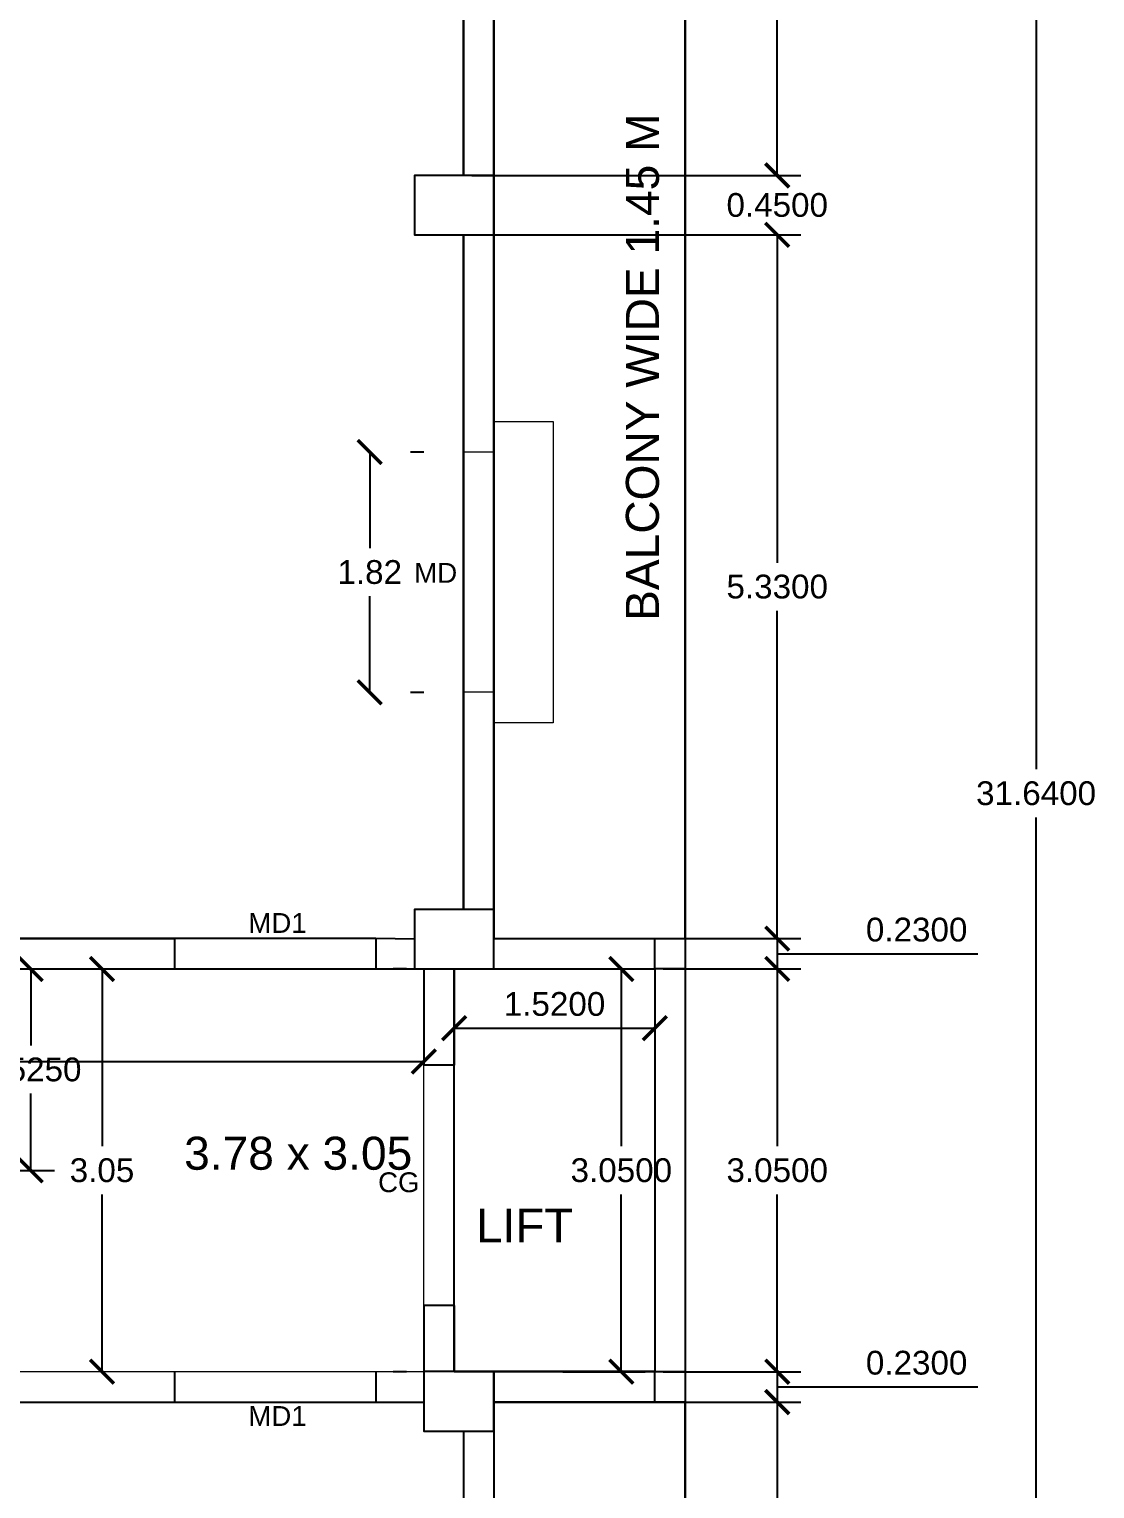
# Model space of a CAD drawing. Header units: metres. Extents: x -1559787 to -1559491, y 43492 to 43648.
# Drawn here: x -1559656.32 to -1559648.24, y 43506.4 to 43517.45 of the extents above; entities that cross this region are included whole.
import ezdxf

# ---------------------------------------------------------------- set-up
doc = ezdxf.new("R2010")
doc.units = ezdxf.units.M
doc.header["$LTSCALE"] = 750
doc.header["$MEASUREMENT"] = 0
doc.header["$PDMODE"] = 35
doc.header["$PDSIZE"] = 50
for name, pattern in [('Dashed', [0.75, 0.5, -0.25]), ('DOT2', [0.125, 0, -0.125]), ('HIDDEN', [0.375, 0.25, -0.125]), ('PHANTOM2', [1.25, 0.625, -0.125, 0.125, -0.125, 0.125, -0.125])]:
    doc.linetypes.add(name, pattern=pattern)
doc.layers.get('0').update_dxf_attribs({"lineweight": 5})
doc.layers.get('Defpoints').update_dxf_attribs({"lineweight": 0})
for name, color, linetype, lineweight in [('AR_DOOR', 32, 'Continuous', 9), ('BLK_1_FLR_1_ROOF_AREA', 54, 'Continuous', 5), ('BLK_1_LVL_1_BLDG_FOOT_PRINT', 1, 'Continuous', 5), ('column', 242, 'Continuous', 25), ('ED', 30, 'Continuous', 0), ('PRIVATE_PASSAGE', 2, 'Continuous', 5)]:
    doc.layers.add(name, color=color, linetype=linetype, lineweight=lineweight)
for name, color, linetype in [('BLK_1_FLR_1_BLT_UP_AREA', 18, 'Continuous'), ('BLK_1_FLR_1_EXIT_WIDTH_DOOR', 2, 'Continuous'), ('BLK_1_FLR_1_EXIT_WIDTH_STAIR', 1, 'Continuous'), ('BLK_1_FLR_1_REGULAR_ROOM_1', 2, 'Continuous'), ('BLK_1_FLR_1_REGULAR_ROOM_2', 2, 'Continuous'), ('BLK_1_PROJECTED_BALCONY', 5, 'Continuous')]:
    doc.layers.add(name, color=color, linetype=linetype)
doc.layers.add('BLK_1_FLR_1_DA_LIFT_1', color=30, linetype='Continuous', plot=False)
doc.styles.get("Standard").update_dxf_attribs({"font": 'arial.ttf'})
doc.dimstyles.get("Standard").update_dxf_attribs({"dimtxt": 0.18, "dimasz": 0.18, "dimexe": 0.18, "dimexo": 0.0625, "dimgap": 0.09, "dimtad": 1, "dimtih": 1, "dimtoh": 1, "dimdec": 4, "dimzin": 0, "dimdsep": 46, "dimtxsty": 'Standard', "dimblk": 'ARCHTICK', "dimcen": 0.09, "dimadec": 0, "dimazin": 0, "dimtfac": 1, "dimtdec": 4, "dimtofl": 0, "dimtmove": 0, "dimatfit": 3, "dimldrblk": 'ARCHTICK', "dimfxl": 0, "dimtolj": 1, "dimtzin": 0, "dimarcsym": 0})

# ---------------------------------------------------------------- blocks, each defined once
blk = doc.blocks.new('_ArchTick')
at = {"color": 0, "linetype": 'ByBlock', "const_width": 0.15}
blk.add_lwpolyline([(-0.5, -0.5), (0.5, 0.5)], dxfattribs=at)
blk = doc.blocks.new('*D115')
at = {"layer": 'Defpoints', "color": 0}
for p in [(-1559651.577, 43509.929), (-1559653.097, 43509.889), (-1559651.577, 43509.889)]:
    blk.add_point(p, dxfattribs=at)
at = {"layer": 'ED', "color": 0, "lineweight": -2}
for p, q in [((-1559653.097, 43509.952), (-1559653.097, 43510.069)), ((-1559653.097, 43509.889), (-1559651.577, 43509.889)), ((-1559651.577, 43509.867), (-1559651.577, 43509.709))]:
    blk.add_line(p, q, dxfattribs=at)
at = {"layer": 'ED', "color": 0, "lineweight": -2, "xscale": 0.18, "yscale": 0.18, "zscale": 0.18, "rotation": 180}
blk.add_blockref('_ArchTick', (-1559653.097, 43509.889), dxfattribs=at)
at = {"layer": 'ED', "color": 0, "lineweight": -2, "xscale": 0.18, "yscale": 0.18, "zscale": 0.18}
blk.add_blockref('_ArchTick', (-1559651.577, 43509.889), dxfattribs=at)
at = {"layer": 'ED', "color": 0, "insert": (-1559652.337, 43510.071), "char_height": 0.18, "attachment_point": 5}
blk.add_mtext('\\A1;1.5200', dxfattribs=at)
blk = doc.blocks.new('*D116')
at = {"layer": 'Defpoints', "color": 0}
for p in [(-1559652.337, 43510.337), (-1559652.337, 43507.287), (-1559651.831, 43507.287)]:
    blk.add_point(p, dxfattribs=at)
at = {"layer": 'ED', "color": 0, "lineweight": -2}
for p, q in [((-1559652.274, 43510.337), (-1559651.651, 43510.337)), ((-1559651.831, 43510.337), (-1559651.831, 43508.994)), ((-1559651.831, 43507.287), (-1559651.831, 43508.63)), ((-1559652.274, 43507.287), (-1559651.651, 43507.287))]:
    blk.add_line(p, q, dxfattribs=at)
at = {"layer": 'ED', "color": 0, "lineweight": -2, "xscale": 0.18, "yscale": 0.18, "zscale": 0.18}
for p, rotation in [((-1559651.831, 43510.337), 90), ((-1559651.831, 43507.287), 270)]:
    blk.add_blockref('_ArchTick', p, dxfattribs=dict(at, rotation=rotation))
at = {"layer": 'ED', "color": 0, "insert": (-1559651.831, 43508.812), "char_height": 0.18, "attachment_point": 5}
blk.add_mtext('\\A1;3.0500', dxfattribs=at)
blk = doc.blocks.new('SUNSHADE W1')
at = {"linetype": 'HIDDEN'}
for p, q in [((260.541, 502.104), (260.091, 502.104)), ((260.091, 502.104), (260.091, 499.824)), ((260.541, 501.874), (260.541, 502.104)), ((260.541, 499.824), (260.541, 500.054)), ((260.091, 499.824), (260.541, 499.824))]:
    blk.add_line(p, q, dxfattribs=at)
blk = doc.blocks.new('*D149')
at = {"layer": 'Defpoints', "color": 0}
for p in [(-1559653.027, 43521.477), (-1559653.027, 43516.347), (-1559650.65, 43516.347)]:
    blk.add_point(p, dxfattribs=at)
at = {"layer": 'ED', "color": 0, "lineweight": -2}
for p, q in [((-1559652.964, 43521.477), (-1559650.47, 43521.477)), ((-1559650.65, 43521.477), (-1559650.65, 43519.094)), ((-1559650.65, 43516.347), (-1559650.65, 43518.73)), ((-1559652.964, 43516.347), (-1559650.47, 43516.347))]:
    blk.add_line(p, q, dxfattribs=at)
at = {"layer": 'ED', "color": 0, "lineweight": -2, "xscale": 0.18, "yscale": 0.18, "zscale": 0.18}
for p, rotation in [((-1559650.65, 43521.477), 90), ((-1559650.65, 43516.347), 270)]:
    blk.add_blockref('_ArchTick', p, dxfattribs=dict(at, rotation=rotation))
at = {"layer": 'ED', "color": 0, "insert": (-1559650.65, 43518.912), "char_height": 0.18, "attachment_point": 5}
blk.add_mtext('\\A1;5.1300', dxfattribs=at)
blk = doc.blocks.new('*D150')
at = {"layer": 'Defpoints', "color": 0}
for p in [(-1559653.027, 43516.347), (-1559653.027, 43515.897), (-1559650.65, 43515.897)]:
    blk.add_point(p, dxfattribs=at)
at = {"layer": 'ED', "color": 0, "lineweight": -2}
for p, q in [((-1559650.65, 43516.347), (-1559650.65, 43516.527)), ((-1559652.964, 43516.347), (-1559650.47, 43516.347)), ((-1559652.964, 43515.897), (-1559650.47, 43515.897)), ((-1559650.65, 43515.897), (-1559650.65, 43515.717))]:
    blk.add_line(p, q, dxfattribs=at)
at = {"layer": 'ED', "color": 0, "lineweight": -2, "xscale": 0.18, "yscale": 0.18, "zscale": 0.18}
for p, rotation in [((-1559650.65, 43516.347), 270), ((-1559650.65, 43515.897), 90)]:
    blk.add_blockref('_ArchTick', p, dxfattribs=dict(at, rotation=rotation))
at = {"layer": 'ED', "color": 0, "insert": (-1559650.65, 43516.122), "char_height": 0.18, "attachment_point": 5}
blk.add_mtext('\\A1;0.4500', dxfattribs=at)
blk = doc.blocks.new('*D151')
at = {"layer": 'Defpoints', "color": 0}
for p in [(-1559653.027, 43515.897), (-1559651.577, 43510.567), (-1559650.65, 43510.567)]:
    blk.add_point(p, dxfattribs=at)
at = {"layer": 'ED', "color": 0, "lineweight": -2}
for p, q in [((-1559652.964, 43515.897), (-1559650.47, 43515.897)), ((-1559650.65, 43515.897), (-1559650.65, 43513.414)), ((-1559650.65, 43510.567), (-1559650.65, 43513.05)), ((-1559651.514, 43510.567), (-1559650.47, 43510.567))]:
    blk.add_line(p, q, dxfattribs=at)
at = {"layer": 'ED', "color": 0, "lineweight": -2, "xscale": 0.18, "yscale": 0.18, "zscale": 0.18}
for p, rotation in [((-1559650.65, 43515.897), 90), ((-1559650.65, 43510.567), 270)]:
    blk.add_blockref('_ArchTick', p, dxfattribs=dict(at, rotation=rotation))
at = {"layer": 'ED', "color": 0, "insert": (-1559650.65, 43513.232), "char_height": 0.18, "attachment_point": 5}
blk.add_mtext('\\A1;5.3300', dxfattribs=at)
blk = doc.blocks.new('*D152')
at = {"layer": 'Defpoints', "color": 0}
for p in [(-1559651.577, 43510.567), (-1559651.577, 43510.337), (-1559650.65, 43510.337)]:
    blk.add_point(p, dxfattribs=at)
at = {"layer": 'ED', "color": 0, "lineweight": -2}
for p, q in [((-1559651.514, 43510.567), (-1559650.47, 43510.567)), ((-1559650.65, 43510.567), (-1559650.65, 43510.337)), ((-1559650.65, 43510.452), (-1559650.057, 43510.452)), ((-1559650.057, 43510.452), (-1559649.131, 43510.452)), ((-1559651.514, 43510.337), (-1559650.47, 43510.337))]:
    blk.add_line(p, q, dxfattribs=at)
at = {"layer": 'ED', "color": 0, "lineweight": -2, "xscale": 0.18, "yscale": 0.18, "zscale": 0.18}
for p, rotation in [((-1559650.65, 43510.567), 90), ((-1559650.65, 43510.337), 270)]:
    blk.add_blockref('_ArchTick', p, dxfattribs=dict(at, rotation=rotation))
at = {"layer": 'ED', "color": 0, "insert": (-1559649.594, 43510.634), "char_height": 0.18, "attachment_point": 5}
blk.add_mtext('\\A1;0.2300', dxfattribs=at)
blk = doc.blocks.new('*D153')
at = {"layer": 'Defpoints', "color": 0}
for p in [(-1559651.577, 43510.337), (-1559651.577, 43507.287), (-1559650.65, 43507.287)]:
    blk.add_point(p, dxfattribs=at)
at = {"layer": 'ED', "color": 0, "lineweight": -2}
for p, q in [((-1559651.514, 43510.337), (-1559650.47, 43510.337)), ((-1559650.65, 43510.337), (-1559650.65, 43508.994)), ((-1559650.65, 43507.287), (-1559650.65, 43508.63)), ((-1559651.514, 43507.287), (-1559650.47, 43507.287))]:
    blk.add_line(p, q, dxfattribs=at)
at = {"layer": 'ED', "color": 0, "lineweight": -2, "xscale": 0.18, "yscale": 0.18, "zscale": 0.18}
for p, rotation in [((-1559650.65, 43510.337), 90), ((-1559650.65, 43507.287), 270)]:
    blk.add_blockref('_ArchTick', p, dxfattribs=dict(at, rotation=rotation))
at = {"layer": 'ED', "color": 0, "insert": (-1559650.65, 43508.812), "char_height": 0.18, "attachment_point": 5}
blk.add_mtext('\\A1;3.0500', dxfattribs=at)
blk = doc.blocks.new('*D154')
at = {"layer": 'Defpoints', "color": 0}
for p in [(-1559651.577, 43507.287), (-1559651.577, 43507.057), (-1559650.65, 43507.057)]:
    blk.add_point(p, dxfattribs=at)
at = {"layer": 'ED', "color": 0, "lineweight": -2}
for p, q in [((-1559651.514, 43507.287), (-1559650.47, 43507.287)), ((-1559650.65, 43507.287), (-1559650.65, 43507.057)), ((-1559650.65, 43507.172), (-1559650.057, 43507.172)), ((-1559650.057, 43507.172), (-1559649.131, 43507.172)), ((-1559651.514, 43507.057), (-1559650.47, 43507.057))]:
    blk.add_line(p, q, dxfattribs=at)
at = {"layer": 'ED', "color": 0, "lineweight": -2, "xscale": 0.18, "yscale": 0.18, "zscale": 0.18}
for p, rotation in [((-1559650.65, 43507.287), 90), ((-1559650.65, 43507.057), 270)]:
    blk.add_blockref('_ArchTick', p, dxfattribs=dict(at, rotation=rotation))
at = {"layer": 'ED', "color": 0, "insert": (-1559649.594, 43507.354), "char_height": 0.18, "attachment_point": 5}
blk.add_mtext('\\A1;0.2300', dxfattribs=at)
blk = doc.blocks.new('*D155')
at = {"layer": 'Defpoints', "color": 0}
for p in [(-1559651.577, 43507.057), (-1559652.797, 43503.546), (-1559650.65, 43503.546)]:
    blk.add_point(p, dxfattribs=at)
at = {"layer": 'ED', "color": 0, "lineweight": -2}
for p, q in [((-1559651.514, 43507.057), (-1559650.47, 43507.057)), ((-1559650.65, 43507.057), (-1559650.65, 43505.483)), ((-1559650.65, 43503.546), (-1559650.65, 43505.12)), ((-1559652.734, 43503.546), (-1559650.47, 43503.546))]:
    blk.add_line(p, q, dxfattribs=at)
at = {"layer": 'ED', "color": 0, "lineweight": -2, "xscale": 0.18, "yscale": 0.18, "zscale": 0.18}
for p, rotation in [((-1559650.65, 43507.057), 90), ((-1559650.65, 43503.546), 270)]:
    blk.add_blockref('_ArchTick', p, dxfattribs=dict(at, rotation=rotation))
at = {"layer": 'ED', "color": 0, "insert": (-1559650.65, 43505.302), "char_height": 0.18, "attachment_point": 5}
blk.add_mtext('\\A1;3.5117', dxfattribs=at)
blk = doc.blocks.new('*D161')
at = {"layer": 'Defpoints', "color": 0}
for p in [(-1559652.797, 43527.487), (-1559652.797, 43495.847), (-1559648.689, 43495.847)]:
    blk.add_point(p, dxfattribs=at)
at = {"layer": 'ED', "color": 0, "lineweight": -2}
for p, q in [((-1559652.734, 43527.487), (-1559648.509, 43527.487)), ((-1559648.689, 43527.487), (-1559648.689, 43511.849)), ((-1559648.689, 43495.847), (-1559648.689, 43511.485)), ((-1559652.734, 43495.847), (-1559648.509, 43495.847))]:
    blk.add_line(p, q, dxfattribs=at)
at = {"layer": 'ED', "color": 0, "lineweight": -2, "xscale": 0.18, "yscale": 0.18, "zscale": 0.18}
for p, rotation in [((-1559648.689, 43527.487), 90), ((-1559648.689, 43495.847), 270)]:
    blk.add_blockref('_ArchTick', p, dxfattribs=dict(at, rotation=rotation))
at = {"layer": 'ED', "color": 0, "insert": (-1559648.689, 43511.667), "char_height": 0.18, "attachment_point": 5}
blk.add_mtext('\\A1;31.6400', dxfattribs=at)
blk = doc.blocks.new('*D224')
at = {"layer": 'BLK_1_FLR_1_EXIT_WIDTH_STAIR', "color": 0, "lineweight": -2}
for p, q in [((-1559656.684, 43510.337), (-1559656.125, 43510.337)), ((-1559656.305, 43510.337), (-1559656.305, 43509.757)), ((-1559656.305, 43508.812), (-1559656.305, 43509.393)), ((-1559656.684, 43508.812), (-1559656.125, 43508.812))]:
    blk.add_line(p, q, dxfattribs=at)
at = {"layer": 'Defpoints', "color": 0}
for p in [(-1559656.746, 43510.337), (-1559656.746, 43508.812), (-1559656.305, 43508.812)]:
    blk.add_point(p, dxfattribs=at)
at = {"layer": 'BLK_1_FLR_1_EXIT_WIDTH_STAIR', "color": 0, "lineweight": -2, "xscale": 0.18, "yscale": 0.18, "zscale": 0.18}
for p, rotation in [((-1559656.305, 43510.337), 90), ((-1559656.305, 43508.812), 270)]:
    blk.add_blockref('_ArchTick', p, dxfattribs=dict(at, rotation=rotation))
at = {"layer": 'BLK_1_FLR_1_EXIT_WIDTH_STAIR', "color": 0, "insert": (-1559656.305, 43509.575), "char_height": 0.18, "attachment_point": 5}
blk.add_mtext('\\A1;1.5250', dxfattribs=at)
blk = doc.blocks.new('*D232')
at = {"layer": 'BLK_1_FLR_1_EXIT_WIDTH_DOOR', "color": 0, "linetype": 'DOT2', "lineweight": -2}
for p, q in [((-1559653.327, 43514.252), (-1559653.917, 43514.252)), ((-1559653.327, 43512.432), (-1559653.917, 43512.432))]:
    blk.add_line(p, q, dxfattribs=at)
at = {"layer": 'BLK_1_FLR_1_EXIT_WIDTH_DOOR', "color": 0, "linetype": 'PHANTOM2', "lineweight": -2}
for p, q in [((-1559653.737, 43514.252), (-1559653.737, 43513.524)), ((-1559653.737, 43512.432), (-1559653.737, 43513.16))]:
    blk.add_line(p, q, dxfattribs=at)
at = {"layer": 'Defpoints', "color": 0}
for p in [(-1559653.264, 43514.252), (-1559653.737, 43512.432), (-1559653.264, 43512.432)]:
    blk.add_point(p, dxfattribs=at)
at = {"layer": 'BLK_1_FLR_1_EXIT_WIDTH_DOOR', "color": 0, "lineweight": -2, "xscale": 0.18, "yscale": 0.18, "zscale": 0.18}
for p, rotation in [((-1559653.737, 43514.252), 90), ((-1559653.737, 43512.432), 270)]:
    blk.add_blockref('_ArchTick', p, dxfattribs=dict(at, rotation=rotation))
at = {"layer": 'BLK_1_FLR_1_EXIT_WIDTH_DOOR', "color": 0, "insert": (-1559653.737, 43513.342), "char_height": 0.18, "attachment_point": 5}
blk.add_mtext('\\A1;1.82', dxfattribs=at)
blk = doc.blocks.new('*D234')
at = {"layer": 'Defpoints', "color": 0}
for p in [(-1559661.717, 43510.337), (-1559653.327, 43510.337), (-1559653.327, 43509.636)]:
    blk.add_point(p, dxfattribs=at)
at = {"layer": 'PRIVATE_PASSAGE', "color": 0, "linetype": 'DOT2', "lineweight": -2}
for p, q in [((-1559661.717, 43510.275), (-1559661.717, 43509.456)), ((-1559653.327, 43510.275), (-1559653.327, 43509.456))]:
    blk.add_line(p, q, dxfattribs=at)
at = {"layer": 'PRIVATE_PASSAGE', "color": 0, "linetype": 'PHANTOM2', "lineweight": -2}
blk.add_line((-1559661.717, 43509.636), (-1559653.327, 43509.636), dxfattribs=at)
at = {"layer": 'PRIVATE_PASSAGE', "color": 0, "lineweight": -2, "xscale": 0.18, "yscale": 0.18, "zscale": 0.18, "rotation": 180}
blk.add_blockref('_ArchTick', (-1559661.717, 43509.636), dxfattribs=at)
at = {"layer": 'PRIVATE_PASSAGE', "color": 0, "lineweight": -2, "xscale": 0.18, "yscale": 0.18, "zscale": 0.18}
blk.add_blockref('_ArchTick', (-1559653.327, 43509.636), dxfattribs=at)
at = {"layer": 'PRIVATE_PASSAGE', "color": 0, "insert": (-1559657.342, 43509.818), "char_height": 0.18, "attachment_point": 5}
blk.add_mtext('\\A1;8.39', dxfattribs=at)
blk = doc.blocks.new('*D235')
at = {"layer": 'Defpoints', "color": 0}
for p in [(-1559653.397, 43510.337), (-1559655.765, 43507.287), (-1559653.397, 43507.287)]:
    blk.add_point(p, dxfattribs=at)
at = {"layer": 'PRIVATE_PASSAGE', "color": 0, "linetype": 'DOT2', "lineweight": -2}
for p, q in [((-1559653.459, 43510.337), (-1559655.945, 43510.337)), ((-1559653.459, 43507.287), (-1559655.945, 43507.287))]:
    blk.add_line(p, q, dxfattribs=at)
at = {"layer": 'PRIVATE_PASSAGE', "color": 0, "linetype": 'PHANTOM2', "lineweight": -2}
for p, q in [((-1559655.765, 43510.337), (-1559655.765, 43508.994)), ((-1559655.765, 43507.287), (-1559655.765, 43508.63))]:
    blk.add_line(p, q, dxfattribs=at)
at = {"layer": 'PRIVATE_PASSAGE', "color": 0, "lineweight": -2, "xscale": 0.18, "yscale": 0.18, "zscale": 0.18}
for p, rotation in [((-1559655.765, 43510.337), 90), ((-1559655.765, 43507.287), 270)]:
    blk.add_blockref('_ArchTick', p, dxfattribs=dict(at, rotation=rotation))
at = {"layer": 'PRIVATE_PASSAGE', "color": 0, "insert": (-1559655.765, 43508.812), "char_height": 0.18, "attachment_point": 5}
blk.add_mtext('\\A1;3.05', dxfattribs=at)

msp = doc.modelspace()

# ---------------------------------------------------------------- linework, layer by layer
at = {"lineweight": -2}
for p, q in [((-1559652.79655, 43510.33736), (-1559652.79655, 43527.48736)), ((-1559653.02655, 43516.34736), (-1559653.02655, 43521.47736)), ((-1559653.02655, 43510.78736), (-1559653.02655, 43515.89736)), ((-1559661.34655, 43510.56736), (-1559655.21655, 43510.56736)), ((-1559655.21655, 43510.56736), (-1559655.21655, 43510.33736)), ((-1559653.69155, 43510.56736), (-1559653.69155, 43510.33736)), ((-1559652.79655, 43510.56736), (-1559651.34655, 43510.56736)), ((-1559651.34655, 43510.56736), (-1559651.34655, 43507.05736)), ((-1559661.94655, 43510.33736), (-1559653.32655, 43510.33736)), ((-1559653.32655, 43510.33736), (-1559653.32655, 43509.60736)), ((-1559653.09655, 43510.33736), (-1559651.57655, 43510.33736)), ((-1559653.09655, 43510.33736), (-1559653.09655, 43509.60736)), ((-1559651.57655, 43510.33736), (-1559651.57655, 43507.28736)), ((-1559653.09655, 43509.60736), (-1559653.32655, 43509.60736)), ((-1559653.32655, 43507.78736), (-1559653.32655, 43507.28736)), ((-1559653.09655, 43507.78736), (-1559653.32655, 43507.78736)), ((-1559653.09655, 43507.78736), (-1559653.09655, 43507.28736)), ((-1559655.21655, 43507.28736), (-1559655.21655, 43507.05736)), ((-1559653.69155, 43507.28736), (-1559653.69155, 43507.05736)), ((-1559653.09655, 43507.28736), (-1559651.57655, 43507.28736)), ((-1559652.79655, 43507.28736), (-1559652.79655, 43495.84736)), ((-1559652.79655, 43507.05736), (-1559651.34655, 43507.05736))]:
    msp.add_line(p, q, dxfattribs=at)
at = {"linetype": 'Dashed', "lineweight": -2}
for p, q in [((-1559651.34655, 43523.37494), (-1559651.34655, 43510.56736)), ((-1559651.34655, 43510.56736), (-1559651.34655, 43495.84736))]:
    msp.add_line(p, q, dxfattribs=at)
for p, q in [((-1559656.88655, 43507.28736), (-1559653.32655, 43507.28736)), ((-1559653.02655, 43506.83736), (-1559653.02655, 43503.54569))]:
    msp.add_line(p, q)
msp.add_lwpolyline([(-1559651.57655, 43507.28736), (-1559651.57655, 43507.05736), (-1559651.34655, 43507.05736), (-1559651.34655, 43507.28736)], close=True)
at = {"layer": 'AR_DOOR'}
msp.add_line((-1559653.69155, 43510.56736), (-1559653.39655, 43510.56236), dxfattribs=at)
for points in [[(-1559653.02655, 43514.25236), (-1559652.79655, 43514.25236), (-1559652.79655, 43512.43236), (-1559653.02655, 43512.43236)], [(-1559655.21655, 43510.56736), (-1559653.69155, 43510.56736), (-1559653.69155, 43510.33736), (-1559655.21655, 43510.33736)], [(-1559653.32655, 43509.60736), (-1559653.09655, 43509.60736), (-1559653.09655, 43507.78736), (-1559653.32655, 43507.78736)], [(-1559655.21655, 43507.28736), (-1559653.69155, 43507.28736), (-1559653.69155, 43507.05736), (-1559655.21655, 43507.05736)]]:
    msp.add_lwpolyline(points, close=True, dxfattribs=at)
at = {"layer": 'BLK_1_FLR_1_BLT_UP_AREA', "color": 18}
msp.add_lwpolyline([(-1559661.94655, 43527.48736), (-1559652.79655, 43527.48736), (-1559652.79655, 43510.78736), (-1559652.79655, 43510.78736), (-1559652.79655, 43510.56736), (-1559651.34655, 43510.56736), (-1559651.34655, 43507.05736), (-1559652.79655, 43507.05736), (-1559652.79655, 43495.84736), (-1559661.94655, 43495.84736), (-1559661.94655, 43507.05736), (-1559661.94655, 43510.56736)], close=True, dxfattribs=at)
at = {"layer": 'BLK_1_FLR_1_DA_LIFT_1'}
msp.add_lwpolyline([(-1559653.09655, 43510.33736), (-1559651.57655, 43510.33736), (-1559651.57655, 43507.28736), (-1559653.09655, 43507.28736)], close=True, dxfattribs=at)
at = {"layer": 'BLK_1_FLR_1_REGULAR_ROOM_1', "color": 2}
msp.add_lwpolyline([(-1559653.02655, 43521.47736), (-1559653.02655, 43516.34736), (-1559653.39655, 43516.34736), (-1559653.39655, 43515.89736), (-1559653.02655, 43515.89736), (-1559653.02655, 43510.78736), (-1559653.39655, 43510.78736), (-1559653.39655, 43510.56236), (-1559653.39655, 43510.56236), (-1559653.39655, 43510.56236), (-1559653.69155, 43510.56736), (-1559653.69155, 43510.56736), (-1559655.21655, 43510.56736), (-1559655.21655, 43510.56736), (-1559661.34655, 43510.56736), (-1559661.34655, 43510.78736), (-1559661.71655, 43510.78736), (-1559661.71655, 43515.89736), (-1559661.34655, 43515.89736), (-1559661.34655, 43516.34736), (-1559661.71655, 43516.34736), (-1559661.71655, 43521.47736)], dxfattribs=at)
at = {"layer": 'BLK_1_FLR_1_REGULAR_ROOM_2'}
msp.add_lwpolyline([(-1559661.71655, 43503.54569), (-1559661.71655, 43506.83736), (-1559661.41655, 43506.83736), (-1559661.41655, 43507.05736), (-1559656.88655, 43507.05736), (-1559655.21655, 43507.05736), (-1559653.69155, 43507.05736), (-1559653.32655, 43507.05736), (-1559653.32655, 43506.83736), (-1559653.02655, 43506.83736), (-1559653.02655, 43503.54569)], dxfattribs=at)
at = {"layer": 'BLK_1_FLR_1_ROOF_AREA'}
msp.add_lwpolyline([(-1559661.94655, 43527.48736), (-1559652.00461, 43527.48736), (-1559652.01079, 43527.16149), (-1559651.34629, 43523.37349), (-1559651.34655, 43495.84736), (-1559661.94655, 43495.84736)], close=True, dxfattribs=at)
at = {"layer": 'BLK_1_LVL_1_BLDG_FOOT_PRINT'}
msp.add_lwpolyline([(-1559661.94655, 43527.48736), (-1559652.79655, 43527.48736), (-1559652.79655, 43510.78736), (-1559652.79655, 43510.78736), (-1559652.79655, 43510.56736), (-1559651.34655, 43510.56736), (-1559651.34655, 43507.05736), (-1559652.79655, 43507.05736), (-1559652.79655, 43495.84736), (-1559661.94655, 43495.84736), (-1559661.94655, 43507.05736), (-1559661.94655, 43510.56736)], close=True, dxfattribs=at)
at = {"layer": 'BLK_1_PROJECTED_BALCONY'}
for points in [[(-1559651.34621, 43527.48736), (-1559652.79655, 43527.48736), (-1559652.79655, 43510.56736), (-1559651.34654, 43510.56736)], [(-1559651.34655, 43507.05736), (-1559652.79655, 43507.05736), (-1559652.79655, 43495.84736), (-1559651.34655, 43495.84736)]]:
    msp.add_lwpolyline(points, close=True, dxfattribs=at)
at = {"layer": 'column'}
for points in [[(-1559652.79655, 43515.89736), (-1559652.79655, 43516.34736), (-1559653.39655, 43516.34736), (-1559653.39655, 43515.89736)], [(-1559652.79655, 43510.33736), (-1559652.79655, 43510.78736), (-1559653.39655, 43510.78736), (-1559653.39655, 43510.33736)], [(-1559651.57655, 43510.33736), (-1559651.57655, 43510.56736), (-1559651.34655, 43510.56736), (-1559651.34655, 43510.33736)], [(-1559653.32655, 43507.28736), (-1559653.32655, 43506.83736), (-1559652.79655, 43506.83736), (-1559652.79655, 43507.28736)], [(-1559651.57655, 43507.05736), (-1559651.57655, 43507.28736), (-1559651.34655, 43507.28736), (-1559651.34655, 43507.05736)]]:
    msp.add_lwpolyline(points, close=True, dxfattribs=at)

# ---------------------------------------------------------------- block references
at = {"xscale": -1}
msp.add_blockref('SUNSHADE W1', (-1559392.25538, 43012.378), dxfattribs=at)

# ---------------------------------------------------------------- texts
msp.add_text('BALCONY WIDE 1.45 M', height=0.25, rotation=90).set_placement((-1559651.54639, 43512.97338))
for s, height, p in [('MD', 0.15, (-1559653.40017, 43513.26189)), ('MD1', 0.15, (-1559654.6569, 43510.61039)), ('3.78 x 3.05', 0.25, (-1559655.14275, 43508.81659)), ('CG', 0.15, (-1559653.67373, 43508.64683)), ('MD1', 0.15, (-1559654.6569, 43506.87653))]:
    msp.add_text(s, height=height).set_placement(p)
at = {"color": 4}
msp.add_text('LIFT', height=0.255556, dxfattribs=at).set_placement((-1559652.93039, 43508.26659))

# ---------------------------------------------------------------- dimensions: what is measured, and where the dimension line sits
at = {"layer": 'BLK_1_FLR_1_EXIT_WIDTH_DOOR'}
dim = msp.add_linear_dim(base=(-1559653.73661, 43512.43236), p1=(-1559653.26412, 43514.25236), p2=(-1559653.26412, 43512.43236), angle=90, dimstyle='Standard', override={"dimdec": 2, "dimtdec": 2, "dimfxl": 0, "dimarcsym": 2}, dxfattribs=at)
dim.commit()
dim.dimension.update_dxf_attribs({"geometry": '*D232', "text_midpoint": (-1559653.73661, 43513.34236)})
at = {"layer": 'BLK_1_FLR_1_EXIT_WIDTH_STAIR'}
dim = msp.add_linear_dim(base=(-1559656.30537, 43508.81236), p1=(-1559656.74642, 43510.33736), p2=(-1559656.74642, 43508.81236), angle=270, dimstyle='Standard', dxfattribs=at)
dim.commit()
dim.dimension.update_dxf_attribs({"geometry": '*D224', "text_midpoint": (-1559656.30537, 43509.57486)})
at = {"layer": 'ED'}
for base, p1, p2, picture, middle in [((-1559648.68881, 43495.84736), (-1559652.79655, 43527.48736), (-1559652.79655, 43495.84736), '*D161', (-1559648.68881, 43511.66736)), ((-1559650.65024, 43516.34736), (-1559653.02655, 43521.47736), (-1559653.02655, 43516.34736), '*D149', (-1559650.65024, 43518.91236)), ((-1559650.65024, 43515.89736), (-1559653.02655, 43516.34736), (-1559653.02655, 43515.89736), '*D150', (-1559650.65024, 43516.12236)), ((-1559650.65024, 43510.56736), (-1559653.02655, 43515.89736), (-1559651.57655, 43510.56736), '*D151', (-1559650.65024, 43513.23236)), ((-1559650.65024, 43510.33736), (-1559651.57655, 43510.56736), (-1559651.57655, 43510.33736), '*D152', (-1559649.96738, 43510.63432)), ((-1559651.83146, 43507.28736), (-1559652.33655, 43510.33736), (-1559652.33655, 43507.28736), '*D116', (-1559651.83146, 43508.81236)), ((-1559650.65024, 43507.28736), (-1559651.57655, 43510.33736), (-1559651.57655, 43507.28736), '*D153', (-1559650.65024, 43508.81236)), ((-1559650.65024, 43507.05736), (-1559651.57655, 43507.28736), (-1559651.57655, 43507.05736), '*D154', (-1559649.96738, 43507.35432)), ((-1559650.65024, 43503.54569), (-1559651.57655, 43507.05736), (-1559652.79655, 43503.54569), '*D155', (-1559650.65024, 43505.30153))]:
    dim = msp.add_linear_dim(base=base, p1=p1, p2=p2, angle=90, dimstyle='Standard', override={"dimtmove": 1, "dimfxl": 5}, dxfattribs=at)
    dim.commit()
    dim.dimension.update_dxf_attribs({"geometry": picture, "text_midpoint": middle})
dim = msp.add_linear_dim(base=(-1559651.57655, 43509.88912), p1=(-1559653.09655, 43509.88912), p2=(-1559651.57655, 43509.92914), dimstyle='Standard', override={"dimtmove": 1, "dimfxl": 5}, dxfattribs=at)
dim.commit()
dim.dimension.update_dxf_attribs({"geometry": '*D115', "text_midpoint": (-1559652.33655, 43510.07102)})
at = {"layer": 'PRIVATE_PASSAGE', "color": 2}
dim = msp.add_linear_dim(base=(-1559655.76505, 43507.28736), p1=(-1559653.39655, 43510.33736), p2=(-1559653.39655, 43507.28736), angle=90, dimstyle='Standard', override={"dimdec": 2, "dimtdec": 2, "dimfxl": 0, "dimarcsym": 2}, dxfattribs=at)
dim.commit()
dim.dimension.update_dxf_attribs({"geometry": '*D235', "text_midpoint": (-1559655.76505, 43508.81236)})
at = {"layer": 'PRIVATE_PASSAGE', "color": 1}
dim = msp.add_linear_dim(base=(-1559653.32655, 43509.63566), p1=(-1559661.71655, 43510.33736), p2=(-1559653.32655, 43510.33736), dimstyle='Standard', override={"dimdec": 2, "dimtdec": 2, "dimfxl": 0, "dimarcsym": 2}, dxfattribs=at)
dim.commit()
dim.dimension.update_dxf_attribs({"geometry": '*D234', "text_midpoint": (-1559657.34155, 43509.63566), "dimtype": 160})

doc.saveas('drawing.dxf')
